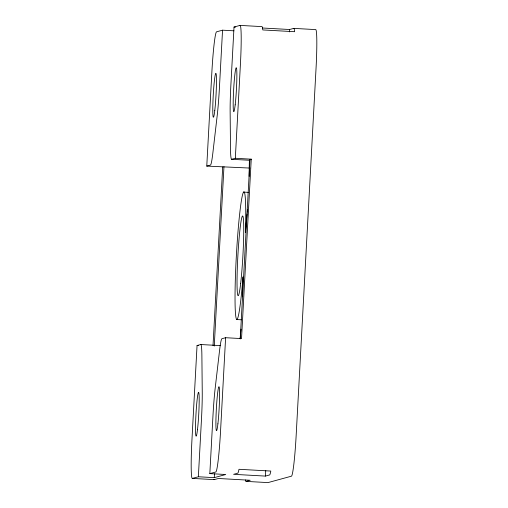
<?xml version="1.0" encoding="UTF-8"?>
<svg xmlns="http://www.w3.org/2000/svg" width="508" height="508" viewBox="0 0 508 508"><rect width="100%" height="100%" fill="white"/><g stroke="black" fill="none" stroke-linecap="round" stroke-linejoin="round"><path stroke-width="0.76" d="M289.49 31.883L289.617 29.508L293.738 28.378L315.633 29.597A39.941 2.508 -86.8 0 1 316.02 68.77L296.151 435.61A39.941 2.508 -86.8 0 1 291.446 476.18L267.989 482.6L246.101 481.387A39.941 2.508 -86.8 0 1 245.466 479.958M220.466 345.618L200.717 344.526L197.053 345.529L191.98 439.23A39.941 2.508 -86.8 0 0 192.367 478.403L214.262 479.622L218.383 478.492L250.222 480.257L246.101 481.387M249.961 168.072L206.769 166.097L211.849 72.39A39.941 2.508 -86.8 0 1 216.554 31.82L222.548 30.182L233.915 30.81M192.367 478.403L198.361 476.764L201.46 419.513A39.941 2.508 -86.8 0 0 202.241 391.522L201.886 355.708A39.941 2.508 -86.8 0 0 200.717 344.526M222.548 30.182L219.443 87.433A39.941 2.508 -86.8 0 1 217.17 115.83L212.865 152.921A39.941 2.508 -86.8 0 1 210.433 165.094L206.769 166.097M213.017 345.618L222.695 166.98M214.249 346.062L223.964 166.63M198.361 476.764L214.281 477.647L225.755 474.504L209.829 473.621L212.935 416.376A39.941 2.508 -86.8 0 1 215.208 387.972L219.513 350.882A39.941 2.508 -86.8 0 1 221.945 338.709L225.609 337.712L241.529 338.595L251.244 159.163L235.325 158.28L231.667 159.283A39.941 2.508 -86.8 0 1 230.492 148.095L230.137 112.281A39.941 2.508 -86.8 0 1 230.918 84.29L234.017 27.038L240.011 25.4L261.899 26.613A39.941 2.508 -86.8 0 1 262.763 29.94L294.608 31.706A39.941 2.508 -86.8 0 0 293.738 28.378M214.281 477.647L214.49 473.812M225.609 337.712L220.529 431.413A39.941 2.508 -86.8 0 1 215.824 471.983L209.829 473.621M235.325 158.28L240.398 64.573A39.941 2.508 -86.8 0 0 240.011 25.4M240.252 338.944L249.968 159.512L251.244 159.163M265.43 476.091L269.558 474.967A39.941 2.508 -86.8 0 0 270.808 471.056L238.97 469.29A39.941 2.508 -86.8 0 1 237.712 473.196L233.591 474.326L265.43 476.091L265.735 470.548M262.433 28.004L289.617 29.508M234.017 27.038L235.534 27.127M249.968 159.512L251.543 159.601M231.667 159.283L249.841 160.287M243.624 192.107L248.317 192.367M236.722 319.532L241.414 319.792M197.053 345.529L198.571 345.611M249.161 176.422A63.906 4.013 -86.8 0 1 249.396 160.217M240.119 338.385A63.906 4.013 -86.8 0 1 241.084 329.171M242.684 296.767A63.906 4.013 -86.8 0 1 243.002 276.917A63.906 4.013 -86.8 0 1 235.172 307.524A63.906 4.013 -86.8 0 1 240.703 205.34A63.906 4.013 -86.8 0 1 245.408 232.518A63.906 4.013 -86.8 0 1 247.104 213.754M247.263 212.242A63.906 4.013 -86.8 0 1 247.587 209.347M214.262 479.622A39.941 2.508 -86.8 0 1 213.919 479.311M197.504 429.425A21.965 1.378 -86.8 0 0 198.863 392.906A21.965 1.378 -86.8 0 0 195.694 420.237A21.965 1.378 -86.8 0 0 197.504 429.425M217.9 423.837A21.965 1.378 -86.8 0 0 219.259 387.325A21.965 1.378 -86.8 0 0 216.084 414.649A21.965 1.378 -86.8 0 0 217.9 423.837M235.179 104.851A21.965 1.378 -86.8 0 0 236.537 68.332A21.965 1.378 -86.8 0 0 233.363 95.663A21.965 1.378 -86.8 0 0 235.179 104.851M214.782 110.433A21.965 1.378 -86.8 0 0 216.141 73.92A21.965 1.378 -86.8 0 0 212.966 101.244A21.965 1.378 -86.8 0 0 214.782 110.433M240.659 283.464A39.941 2.508 -86.8 0 0 243.129 217.068A39.941 2.508 -86.8 0 0 237.363 266.757A39.941 2.508 -86.8 0 0 240.659 283.464"/></g></svg>
